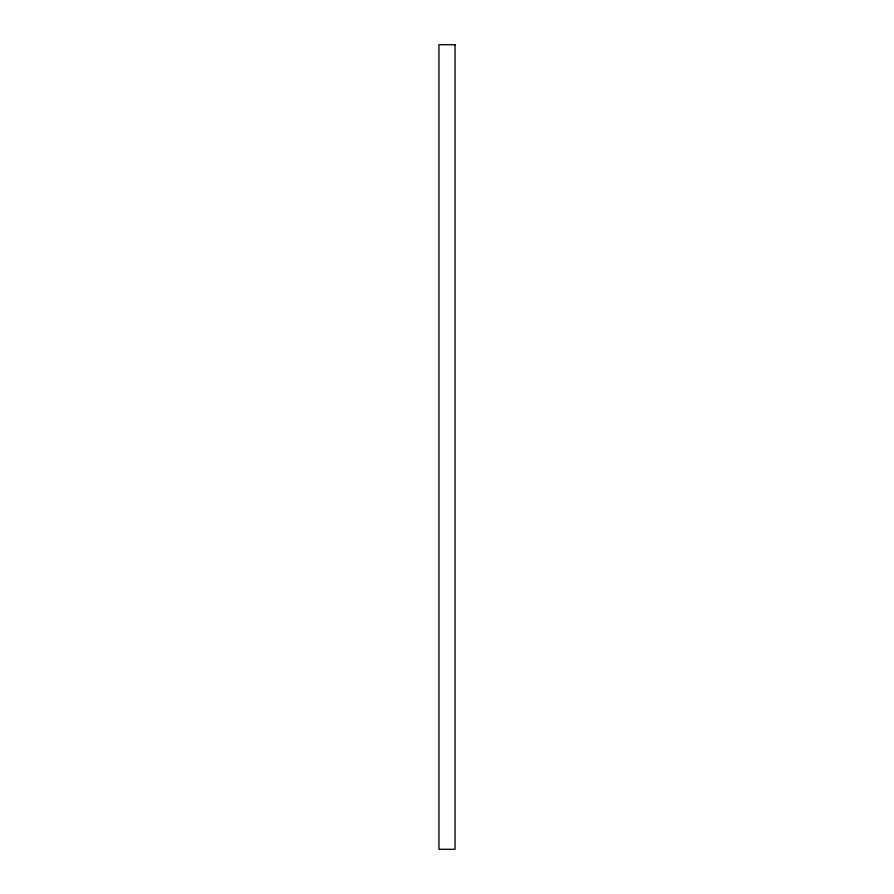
<?xml version="1.0" encoding="UTF-8"?>
<svg xmlns="http://www.w3.org/2000/svg" width="894" height="894" viewBox="0 0 894 894"><rect width="100%" height="100%" fill="white"/><g stroke="black" fill="none" stroke-linecap="round" stroke-linejoin="round"><path stroke-width="1.34" d="M455.046 44.7L438.954 44.7L438.954 849.3L455.046 849.3L455.046 44.7"/></g></svg>
